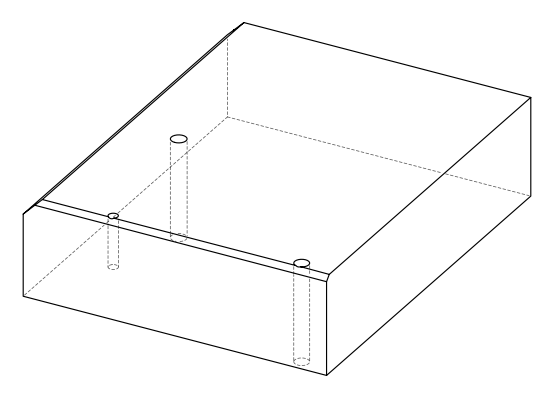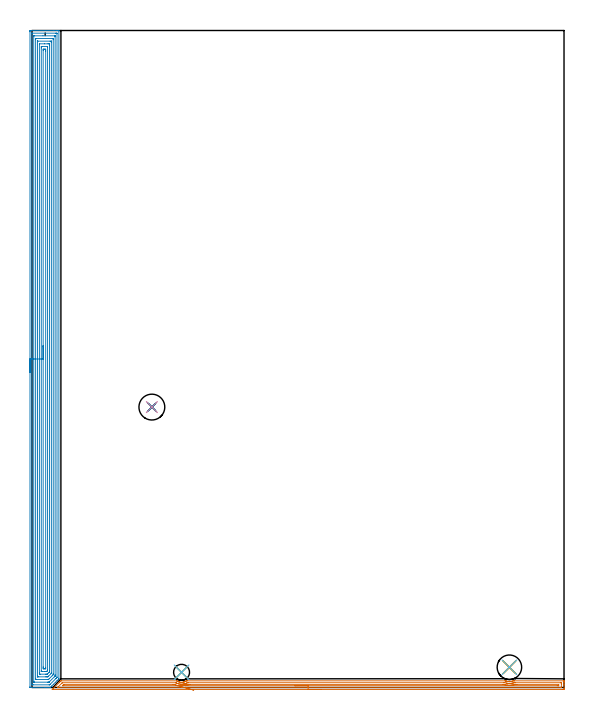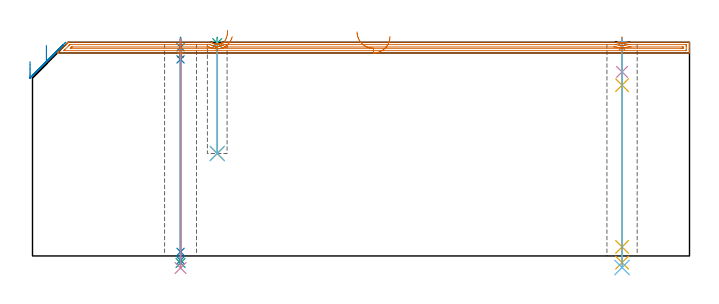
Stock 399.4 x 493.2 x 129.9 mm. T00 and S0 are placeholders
(PLAN: 14 operations, 10 tool changes, 45 min)
(1 SPOT_DRILL | STEP1HOLE | NXT0321_9005460120000 | 0.05 min | 182 mm3)
(2 SPOT_DRILL_1 | STEP1HOLE_1 | NXT0321_9005460120000 | 0.05 min | 182 mm3)
(3 SPOT_DRILL_2 | STEP1POCKET | NXT0321_9005460120000 | 0.03 min | 1 mm3)
(4 DRILL_BLIND_HOLE_INTO_CENTER | STEP1HOLE | UGT0301_373 | 0.08 min | 1844 mm3)
(5 GUN_DRILL_THROUGH_HOLE | STEP1HOLE | UGT0307_008 | 0.63 min | 10575 mm3)
(6 DRILL_TO_ENLARGE_THROUGH_HOLE | STEP1HOLE | UGT0301_253 | 0.56 min | 21859 mm3)
(7 DRILL_BLIND_HOLE_INTO_CENTER_1 | STEP1HOLE_1 | NXT0301_022 | 0.04 min | 94 mm3)
(8 GUN_DRILL_THROUGH_HOLE_1 | STEP1HOLE_1 | UGT0307_001 | 0.58 min | 2356 mm3)
(9 SPADE_DRILL_TO_ENLARGE_THROUGH_HOLE | STEP1HOLE_1 | UGT0306_003 | 0.55 min | 13237 mm3)
(10 DRILL_TO_ENLARGE_THROUGH_HOLE_1 | STEP1HOLE_1 | UGT0301_261 | 0.56 min | 22454 mm3)
(11 DRILL_BLIND_HOLE_INTO_CENTER_2 | STEP1POCKET | UGT0301_197 | 0.28 min | 3120 mm3)
(12 DRILL_TO_ENLARGE_BLIND_HOLE | STEP1POCKET | UGT0301_373 | 0.28 min | 4486 mm3)
(13 AREA_MILL | FG_CHAMFER_SURFACE | UGT0205_001 | 9.42 min | 8202 mm3)
(14 AREA_MILL_1 | FG_CHAMFER_SURFACE_1 | UGT0205_001 | 31.85 min | 115937 mm3)
(TOOL NXT0321_9005460120000 | NC Spot Drill, 142deg, 12mm, Carbide, Uncoated | D12 PA142 FL30 Z2)
(TOOL UGT0301_373 | Twist Drill Flat Bottom 12 mm | D12 PA180 FL101 Z2)
(TOOL UGT0307_008 | Gun Drill 11 mm | D11 PA130 FL24 Z1)
(TOOL UGT0301_253 | Twist Drill 18.4 mm | D18.4 PA118 FL135 Z2)
(TOOL NXT0301_022 | Carbide Drill 5.1mm [860.1-0510-015A1-MM 2214] | D5.1 PA140 FL28 Z2)
(TOOL UGT0307_001 | Gun Drill 5 mm | D5 PA130 FL24 Z1)
(TOOL UGT0306_003 | Spade Drill 12.5mm | D12.5 PA132 FL10 Z2)
(TOOL UGT0301_261 | Twist Drill 19.4 mm | D19.4 PA118 FL140 Z2)
(TOOL UGT0301_197 | Twist Drill 7.8 mm | D7.8 PA118 FL73 Z2)
(TOOL UGT0205_001 | Chamfer Mill 20 x 3 x 45 deg. | D20 FL50 Z2)
(OP 1 SPOT_DRILL)
G17 G21 G94 G90
T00 M6
G54
G17 G0 G90 X358.4 Y15.2 S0 M3
G43 Z139.9 H0
G94 G81 G98 Z126.9 F250. R132.9
G80
M5
M2
(OP 2 SPOT_DRILL_1)
G17 G21 G94 G90
T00 M6
G54
G17 G0 G90 X90. Y210.5 S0 M3
G43 Z139.9 H0
G94 G81 G98 Z126.9 F250. R132.9
G80
M5
M2
(OP 3 SPOT_DRILL_2)
G17 G21 G94 G90
T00 M6
G54
G17 G0 G90 X112.3 Y11.4 S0 M3
G43 Z139.9 H0
G94 G81 G98 Z129.379 F250. R132.9
G80
M5
M2
(OP 4 DRILL_BLIND_HOLE_INTO_CENTER)
G17 G21 G94 G90
T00 M6
G54
G17 G0 G90 X358.4 Y15.2 S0 M3
G43 Z139.9 H0
G94 G81 G98 Z111.9 F250. R131.9
G80
M5
M2
(OP 5 GUN_DRILL_THROUGH_HOLE)
G17 G21 G94 G90
T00 M6
G54
G17 G0 G90 X358.4 Y15.2 M8
G43 Z139.9 H0
Z123.63
S716 M3
G94 G1 Z103.835 F125. M26
G4 X.084
Z5.5 F250.
G4 X.084
Z-4.065 F125.
G4 X.084
M5
M9
G0 Z123.63
Z139.9
M2
(OP 6 DRILL_TO_ENLARGE_THROUGH_HOLE)
G17 G21 G94 G90
T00 M6
G54
G17 G0 G90 X358.4 Y15.2 S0 M3
G43 Z139.9 H0
G94 G73 G98 Z-7.028 F250. Q17.116 R131.9
G80
M5
M2
(OP 7 DRILL_BLIND_HOLE_INTO_CENTER_1)
G17 G21 G94 G90
T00 M6
G54
G17 G0 G90 X90. Y210.5 S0 M3
G43 Z139.9 H1
G94 G81 G98 Z122.25 F250. R131.9
G80
M5
M2
(OP 8 GUN_DRILL_THROUGH_HOLE_1)
G17 G21 G94 G90
T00 M6
G54
G17 G0 G90 X90. Y210.5 M8
G43 Z139.9 H0
Z127.816
S716 M3
G94 G1 Z119.494 F125. M26
G4 X.084
Z2.5 F250.
G4 X.084
Z-2.666 F125.
G4 X.084
M5
M9
G0 Z127.816
Z139.9
M2
(OP 9 SPADE_DRILL_TO_ENLARGE_THROUGH_HOLE)
G17 G21 G94 G90
T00 M6
G54
G17 G0 G90 X90. Y210.5 S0 M3
G43 Z139.9 H0
G94 G73 G98 Z-4.283 F250. Q12.198 R131.9
G80
M5
M2
(OP 10 DRILL_TO_ENLARGE_THROUGH_HOLE_1)
G17 G21 G94 G90
T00 M6
G54
G17 G0 G90 X90. Y210.5 S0 M3
G43 Z139.9 H0
G94 G73 G98 Z-7.328 F250. Q17.154 R131.9
G80
M5
M2
(OP 11 DRILL_BLIND_HOLE_INTO_CENTER_2)
G17 G21 G94 G90
T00 M6
G54
G17 G0 G90 X112.3 Y11.4 S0 M3
G43 Z139.9 H0
G94 G81 G98 Z62.3 F250. R131.9
G80
M5
M2
(OP 12 DRILL_TO_ENLARGE_BLIND_HOLE)
G17 G21 G94 G90
T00 M6
G54
G17 G0 G90 X112.3 Y11.4 S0 M3
G43 Z139.9 H0
G94 G73 G98 Z62.3 F250. Q11.267 R131.9
G80
M5
M2
(OP 13 AREA_MILL)
G17 G21 G94 G90
T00 M6
G54
G17 G0 G90 X217.3 Y-1.5 S1061 M3
G43 Z139.9 H0
Z133.4
G94 G1 X217.262 Z132.528 F250.
X217.148 Z131.664
X216.959 Z130.812
X216.697 Z129.98
X216.363 Z129.174
X215.96 Z128.4
X215.492 Z127.664
X214.96 Z126.972
X214.371 Z126.329
X213.728 Z125.74
X213.036 Z125.209
X212.3 Z124.74
X211.526 Z124.337
X210.72 Z124.003
X209.888 Z123.741
X209.036 Z123.552
X208.172 Z123.438
X207.3 Z123.4
X15.423
X15.214 Y-1.495 Z123.401
X15.213 Y-1.494 Z123.402
X15.214 Y-1.484 Z123.413
X15.686 Y-1.014 Z123.886
X16.074 Y-0.625 Z124.273
X20.823 Y4.125 Z129.022
X20.868 Y4.169 Z129.068
X21.077 Y4.377 Z129.276
X21.12 Y4.422 Z129.319
X21.44 Y4.74 Z129.64
X21.705 Y4.997 Z129.888
X22.059 Y5. Z129.9
X108.653
X108.747 Y4.995 Z129.891
X108.919 Y4.888 Z129.786
X108.933 Y4.879 Z129.777
X109.375 Y4.619 Z129.517
X109.827 Y4.386 Z129.285
X110.146 Y4.253 Z129.152
X110.439 Y4.147 Z129.045
X110.472 Y4.135 Z129.034
X110.721 Y4.066 Z128.964
X111.167 Y3.969 Z128.865
X111.332 Y3.945 Z128.838
X111.615 Y3.9 Z128.797
X111.959 Y3.873 Z128.77
X112.003 Y3.87 Z128.765
X112.062 Y3.865 Z128.762
X112.283 Y3.866 Z128.754
X112.51 Y3.863 Z128.759
X112.957 Y3.897 Z128.794
X113.117 Y3.921 Z128.815
X113.213 Y3.934 Z128.831
X113.404 Y3.961 Z128.859
X113.563 Y3.996 Z128.892
X113.719 Y4.028 Z128.927
X113.768 Y4.039 Z128.938
X114.01 Y4.104 Z129.002
X114.129 Y4.135 Z129.034
X114.298 Y4.195 Z129.094
X114.749 Y4.38 Z129.279
X114.902 Y4.456 Z129.352
X115.086 Y4.544 Z129.443
X115.192 Y4.595 Z129.495
X115.4 Y4.718 Z129.617
X115.616 Y4.846 Z129.745
X115.795 Y4.962 Z129.861
X115.848 Y4.993 Z129.893
X116.688 Y5. Z129.9
X355.051 Y4.999 Z129.899
X355.361 Y5.002 Z129.895
X355.415 Y4.99 Z129.883
X355.516 Y4.966 Z129.859
X355.745 Y4.899 Z129.796
X355.767 Y4.893 Z129.79
X355.94 Y4.846 Z129.743
X356.191 Y4.777 Z129.676
X356.64 Y4.677 Z129.576
X356.786 Y4.652 Z129.551
X357.086 Y4.601 Z129.5
X357.534 Y4.546 Z129.446
X357.735 Y4.533 Z129.431
X357.981 Y4.517 Z129.41
X358.072 Y4.516 Z129.406
X358.237 Y4.508
X358.254 Y4.507 Z129.405
X358.428 Y4.502 Z129.4
X358.621 Y4.509 Z129.406
X358.628 Y4.513 Z129.404
X358.629 Z129.403
X358.631 Y4.512
X358.875 Y4.519 Z129.418
X359.117 Y4.537 Z129.437
X359.322 Y4.553 Z129.453
X359.549 Y4.583 Z129.48
X359.77 Y4.61 Z129.51
X360.217 Y4.688 Z129.588
X360.345 Y4.718 Z129.617
X360.403 Y4.733 Z129.63
X360.665 Y4.792 Z129.691
X361.111 Y4.914 Z129.813
X361.386 Y4.989 Z129.887
X362.005 Y4.998 Z129.897
X362.148 Y4.999 Z129.899
X399.237 Y5. Z129.9
X399.39 Y4.997 Z129.888
X399.393 Y4.953 Z129.845
X399.4 Y4.578 Z129.477
Y4.181 Z129.081
Y3.531 Z128.426
Y2.315 Z127.212
Y1.753 Z126.647
Y-0.639 Z124.257
X399.398 Y-0.922 Z123.975
X399.393 Y-1.491 Z123.406
X399.364 Y-1.493 Z123.404
X398.791 Y-1.5 Z123.4
X207.3
Y-0.086 Z124.814
X19.38 Y-0.085 Z124.815
X19.326 Y-0.084 Z124.816
X19.217 Y-0.079 Z124.821
X19.092 Y-0.069 Z124.831
X19.126 Y-0.031 Z124.869
X19.25 Y0.099 Z124.999
X19.38 Y0.231 Z125.131
X19.695 Y0.546 Z125.446
X22.059 Y2.909 Z127.809
X22.371 Y3.219 Z128.119
X22.689 Y3.531 Z128.431
X22.74 Y3.578 Z128.478
X22.842 Y3.583 Z128.483
X22.897 Y3.585 Z128.485
X107.815
X107.925 Y3.582 Z128.482
X107.995 Y3.579 Z128.479
X108.025 Y3.565 Z128.465
X108.096 Y3.531 Z128.431
X108.653 Y3.249 Z128.149
X109.155 Y3.031 Z127.931
X109.546 Y2.887 Z127.787
X109.652 Y2.852 Z127.752
X109.996 Y2.755 Z127.655
X110.439 Y2.646 Z127.546
X110.466 Y2.641 Z127.541
X111.332 Y2.506 Z127.406
X111.481 Y2.491 Z127.391
X111.871 Y2.463 Z127.363
X112.224 Y2.454 Z127.354
X112.411
X112.761 Y2.466 Z127.366
X113.117 Y2.492 Z127.392
X113.254 Y2.504 Z127.404
X114.01 Y2.614 Z127.514
X114.032 Y2.618 Z127.518
X114.139 Y2.641 Z127.541
X114.816 Y2.814 Z127.714
X114.902 Y2.838 Z127.738
X115.411 Y3.024 Z127.924
X115.795 Y3.182 Z128.082
X116.032 Y3.295 Z128.195
X116.51 Y3.531 Z128.431
X116.596 Y3.572 Z128.472
X116.639 Y3.58 Z128.48
X116.688 Y3.582 Z128.482
X117.526 Y3.586 Z128.486
X117.581
X354.154 Y3.584 Z128.484
X355. Y3.577 Z128.477
X355.94 Y3.357 Z128.257
X356.16 Y3.311 Z128.211
X356.832 Y3.203 Z128.103
X357.207 Y3.158 Z128.058
X357.725 Y3.118 Z128.018
X358.157 Y3.1 Z128.
X358.618 Y3.099 Z127.999
X359.034 Y3.115 Z128.015
X359.511 Y3.152 Z128.052
X359.852 Y3.19 Z128.09
X360.403 Y3.271 Z128.171
X360.625 Y3.31 Z128.21
X361.296 Y3.453 Z128.353
X361.36 Y3.467 Z128.367
X361.623 Y3.531 Z128.431
X362.14 Y3.58 Z128.48
X362.189 Y3.582 Z128.482
X363.027 Y3.585 Z128.485
X363.081
X397.06
X397.169 Y3.583 Z128.483
X397.38 Y3.579 Z128.479
X397.39 Y3.531 Z128.431
X397.397 Y3.14 Z128.04
X397.399 Y2.641 Z127.541
X397.4 Y2.247 Z127.147
X397.399 Y0.467 Z125.367
X397.392 Y-0.031 Z124.869
X397.39 Y-0.073 Z124.827
X397.224 Y-0.081 Z124.819
X397.115 Y-0.084 Z124.816
X397.06 Y-0.085 Z124.815
X397.005 Y-0.086 Z124.814
X207.3
Y1.328 Z126.228
X114.902 Y1.329 Z126.229
X115.238 Y1.416 Z126.316
X115.386 Y1.456 Z126.356
X115.795 Y1.573 Z126.473
X116.292 Y1.75 Z126.65
X116.575 Y1.863 Z126.763
X116.688 Y1.91 Z126.81
X117.196 Y2.133 Z127.033
X117.267 Y2.164 Z127.064
X117.37 Y2.167 Z127.067
X117.581 Y2.169 Z127.069
X118.051 Y2.171 Z127.071
X118.473
X353.261 Y2.17 Z127.07
X353.734 Y2.169 Z127.069
X354.154 Y2.167 Z127.067
X354.633 Y2.163 Z127.063
X355.047 Y2.072 Z126.972
X355.374 Y2.001 Z126.901
X355.768 Y1.922 Z126.822
X355.94 Y1.894 Z126.794
X356.819 Y1.763 Z126.663
X356.832 Y1.762 Z126.662
X356.933 Y1.75 Z126.65
X357.725 Y1.697 Z126.597
X357.781 Y1.694 Z126.594
X358.423 Y1.683 Z126.583
X358.618 Y1.681 Z126.581
X358.686 Y1.682 Z126.582
X359.419 Y1.718 Z126.618
X359.511 Y1.723 Z126.623
X359.536 Y1.725 Z126.625
X359.841 Y1.75 Z126.65
X360.341 Y1.813 Z126.713
X360.403 Y1.822 Z126.722
X361.108 Y1.938 Z126.838
X361.296 Y1.974 Z126.874
X361.851 Y2.086 Z126.986
X362.189 Y2.155 Z127.055
X362.666 Y2.164 Z127.064
X363.081 Y2.168 Z127.068
X363.553 Y2.17 Z127.07
X363.974 Y2.171 Z127.071
X395.22
X395.36 Y2.169 Z127.069
X395.383 Y2.168 Z127.068
X395.388 Y2.166 Z127.066
X395.392 Y2.145 Z127.045
X395.397 Y2.05 Z126.95
X395.399 Y1.93 Z126.83
X395.4 Y1.75 Z126.65
X395.399 Y1.571 Z126.471
X395.393 Y1.391 Z126.291
X395.39 Y1.343 Z126.243
X395.375 Y1.335 Z126.235
X395.325 Y1.333 Z126.233
X395.22 Y1.331 Z126.231
X394.749 Y1.329 Z126.229
X394.327
X207.3 Y1.328 Z126.228
X206.428 Z126.267
X205.564 Z126.38
X204.712 Z126.569
X203.88 Z126.832
X203.074 Z127.165
X202.3 Z127.568
X201.564 Z128.037
X200.872 Z128.568
X200.229 Z129.157
X199.64 Z129.801
X199.108 Z130.493
X198.64 Z131.228
X198.237 Z132.002
X197.903 Z132.808
X197.641 Z133.64
X197.452 Z134.492
X197.338 Z135.357
X197.3 Z136.228
G0 Z139.9
X118.481 Y2.271
Z137.226
G1 X118.534 Y2.277 Z136.356
X118.511 Y2.275 Z135.483
X118.413 Y2.264 Z134.617
X118.239 Y2.246 Z133.762
X117.993 Y2.22 Z132.925
X117.675 Y2.186 Z132.114
X117.287 Y2.146 Z131.333
X116.834 Y2.098 Z130.589
X116.318 Y2.043 Z129.888
X115.743 Y1.983 Z129.235
X115.113 Y1.916 Z128.635
X114.434 Y1.845 Z128.092
X113.711 Y1.768 Z127.61
X112.948 Y1.688 Z127.194
X112.152 Y1.604 Z126.847
X111.33 Y1.517 Z126.57
X110.486 Y1.428 Z126.367
X109.628 Y1.338 Z126.238
X109.578 Y1.333 Z126.233
X109.546 Y1.331 Z126.231
X109.076 Y1.329 Z126.229
X108.862
X23.844
X23.424 Y1.331 Z126.231
X22.951 Y1.336 Z126.236
Y1.344 Z126.244
Y1.35 Z126.25
X23.349 Y1.75 Z126.65
X23.597 Y1.997 Z126.897
X23.681 Y2.079 Z126.979
X23.75 Y2.143 Z127.043
X23.771 Y2.16 Z127.06
X23.793 Y2.165 Z127.065
X23.844 Y2.167 Z127.067
X24.315 Y2.171 Z127.071
X105.975
X106.447 Y2.17 Z127.07
X106.868 Y2.166 Z127.066
X107.351 Y2.159 Z127.059
X107.761 Y1.977 Z126.877
X108.298 Y1.75 Z126.65
X108.556 Y1.653 Z126.553
X108.653 Y1.618 Z126.518
X108.852 Y1.552 Z126.452
X109.628 Y1.338 Z126.238
X110.447 Y1.108 Z126.047
X111.28 Y0.874 Z125.931
X112.119 Y0.638 Z125.891
X112.958 Y0.403 Z125.927
X113.791 Y0.169 Z126.039
X114.611 Y-0.062 Z126.226
X115.413 Y-0.287 Z126.487
X116.19 Y-0.505 Z126.819
X116.936 Y-0.714 Z127.22
X117.645 Y-0.914 Z127.687
X118.312 Y-1.101 Z128.216
X118.933 Y-1.275 Z128.804
X119.502 Y-1.435 Z129.446
X120.015 Y-1.579 Z130.137
X120.467 Y-1.706 Z130.872
X120.857 Y-1.816 Z131.644
X121.18 Y-1.907 Z132.45
X121.435 Y-1.978 Z133.281
G0 Z139.9
M5
M2
(OP 14 AREA_MILL_1)
G17 G21 G94 G90
T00 M6
G54
G17 G0 G90 X-1.5 Y236.6 S1061 M3
G43 Z139.9 H0
Z118.2
G94 G1 Y236.638 Z117.328 F250.
Y236.752 Z116.463
Y236.941 Z115.612
Y237.203 Z114.78
Y237.537 Z113.974
Y237.94 Z113.2
Y238.409 Z112.464
Y238.94 Z111.772
Y239.529 Z111.129
Y240.172 Z110.54
Y240.864 Z110.008
Y241.6 Z109.54
Y242.374 Z109.137
Y243.18 Z108.803
Y244.012 Z108.541
Y244.864 Z108.352
Y245.728 Z108.238
Y246.6 Z108.2
Y492.27
X-1.499 Y492.567 Z108.201
X-1.494 Y493.158 Z108.204
X-1.492 Y493.193 Z108.206
X-0.905 Y493.2 Z108.793
X16.298 Z125.994
X18.713 Z128.408
X19.454 Z129.154
X19.705 Z129.405
X20.14 Y493.193 Z129.832
X20.197 Y493.19 Z129.888
X20.2 Y493.014 Z129.9
Y6.894
Y6.505 Z129.884
X20.087 Y6.385 Z129.783
X18.805 Y5.105 Z128.505
X17.524 Y3.824 Z127.223
X16.122 Y2.422 Z125.821
X14.781 Y1.08 Z124.48
X13.809 Y0.109 Z123.506
X13.708 Y0.01 Z123.404
X13.438 Y0. Z123.138
X13.212 Z122.912
X12.471 Z122.166
X11.209 Z120.906
X9.796 Z119.491
X-1.166 Z108.532
X-1.492 Y0.01 Z108.206
X-1.499 Y0.335 Z108.199
Y0.349
X-1.5 Y246.6 Z108.2
X-0.086 Z109.614
X-0.085 Y490.924 Z109.615
X-0.082 Y491.07 Z109.618
X-0.079 Y491.165 Z109.621
X-0.073 Y491.192 Z109.627
X-0.065 Y491.193 Z109.635
X-0.013 Y491.196 Z109.687
X0.458 Y491.2 Z110.158
X17.821 Z127.521
X18.294 Y491.199 Z127.994
X18.713 Y491.192 Z128.413
X18.767 Y491.19 Z128.467
X18.779 Y490.996 Z128.479
X18.784 Y490.851 Z128.484
X18.785 Y490.778 Z128.485
Y7.788
X18.784 Y7.717 Z128.484
X18.78 Y7.643 Z128.48
X18.771 Y7.533 Z128.471
X18.713 Y7.47 Z128.413
X18.428 Y7.18 Z128.128
X18.144 Y6.894 Z127.844
X17.983 Y6.732 Z127.683
X13.672 Y2.422 Z123.372
X13.516 Y2.268 Z123.216
X13.363 Y2.121 Z123.063
X13.243 Y2.01 Z122.943
X13.127 Y2.006 Z122.827
X12.89 Y2.001 Z122.59
X0.879 Y2. Z110.579
X0.406 Y2.001 Z110.106
X-0.013 Y2.008 Z109.687
X-0.067 Y2.01 Z109.633
X-0.079 Y2.204 Z109.621
X-0.084 Y2.349 Z109.616
X-0.085 Y2.422 Z109.615
X-0.086 Y246.6 Z109.614
X1.328 Z111.028
X1.329 Y489.1 Z111.029
X1.33 Y489.155 Z111.03
X1.332 Y489.181 Z111.032
X1.334 Y489.188 Z111.034
X1.351 Y489.19 Z111.051
X1.562 Y489.199 Z111.262
X8.248 Y489.2 Z117.948
X16.93 Y489.199 Z126.63
X17.14 Y489.195 Z126.84
X17.279 Y489.19 Z126.979
X17.365 Y489.181 Z127.065
X17.367 Y489.136 Z127.067
X17.369 Y488.989 Z127.069
X17.371 Y488.546 Z127.071
Y9.577
X17.37 Y9.136 Z127.07
X17.366 Y8.683 Z127.066
X17.364 Y8.577 Z127.064
X17.296 Y8.503 Z126.996
X17.204 Y8.407 Z126.904
X16.93 Y8.129 Z126.63
X16.76 Y7.959 Z126.46
X13.01 Y4.211 Z122.71
X12.828 Y4.037 Z122.528
X12.801 Y4.012 Z122.501
X12.751 Y4.007 Z122.451
X12.679 Y4.002 Z122.379
X12.471 Y4. Z122.171
X11.789 Z121.489
X1.77 Y4.001 Z111.47
X1.56 Y4.005 Z111.26
X1.421 Y4.01 Z111.121
X1.335 Y4.019 Z111.035
X1.333 Y4.064 Z111.033
X1.331 Y4.211 Z111.031
X1.329 Y4.654 Z111.029
X1.328 Y246.6 Z111.028
X2.743 Z112.443
Y486.306
X2.746 Y487.116 Z112.446
X2.749 Y487.172 Z112.449
X2.752 Y487.19 Z112.452
X2.774 Y487.192 Z112.474
X2.885 Y487.197 Z112.585
X3.108 Y487.199 Z112.808
X15.592 Z125.292
X15.815 Y487.197 Z125.515
X15.925 Y487.192 Z125.625
X15.948 Y487.19 Z125.648
X15.951 Y487.175 Z125.651
X15.953 Y487.133 Z125.653
X15.957 Y486.387 Z125.657
Y486.306
Y10.472
X15.952 Y9.663 Z125.652
X15.95 Y9.622 Z125.65
X15.919 Y9.577 Z125.619
X15.535 Y9.187 Z125.235
X15.146 Y8.795 Z124.846
X12.857 Y6.506 Z122.557
X12.471 Y6.122 Z122.171
X12.408 Y6.063 Z122.108
X12.353 Y6.014 Z122.053
X12.248 Y6.01 Z121.948
X12.025 Y6.005 Z121.725
X11.579 Y6. Z121.279
X3.108 Y6.001 Z112.808
X2.885 Y6.003 Z112.585
X2.774 Y6.008 Z112.474
X2.752 Y6.01 Z112.452
X2.749 Y6.025 Z112.449
X2.747 Y6.067 Z112.447
X2.743 Y6.813 Z112.443
Y6.894
Y246.6
X4.157 Z113.857
Y484.806
X4.159 Y485.096 Z113.859
X4.162 Y485.178 Z113.862
X4.165 Y485.191 Z113.865
X4.17 Y485.194 Z113.87
X4.19 Y485.198 Z113.89
X4.275 Y485.199 Z113.975
X4.445 Y485.2 Z114.145
X13.574 Z123.274
X14.254 Y485.198 Z123.954
X14.469 Y485.196 Z124.169
X14.53 Y485.19 Z124.23
X14.536 Y485.173 Z124.236
X14.539 Y485.126 Z124.239
X14.542 Y484.517 Z124.242
X14.543 Y484.228 Z124.243
Y11.077
X14.541 Y10.774 Z124.241
X14.539 Y10.699 Z124.239
X14.536 Y10.664 Z124.236
X14.523 Y10.633 Z124.223
X14.372 Y10.472 Z124.072
X12.471 Y8.57 Z122.171
X12.077 Y8.183 Z121.777
X11.911 Y8.022 Z121.611
X11.579 Y8.009 Z121.279
X11.366 Y8.002 Z121.066
X10.688 Y8. Z120.388
X10.477 Z120.177
X5.126 Z114.826
X4.445 Y8.002 Z114.145
X4.231 Y8.004 Z113.931
X4.17 Y8.01 Z113.87
X4.164 Y8.027 Z113.864
X4.161 Y8.074 Z113.861
X4.158 Y8.683 Z113.858
X4.157 Y8.972 Z113.857
Y246.6
X5.571 Z115.271
Y482.728
X5.572 Y483.058 Z115.272
X5.574 Y483.14 Z115.274
X5.577 Y483.179 Z115.277
X5.58 Y483.19 Z115.28
X5.602 Y483.192 Z115.302
X5.76 Y483.198 Z115.46
X9.326 Y483.2 Z119.026
X12.001 Z121.701
X12.471 Y483.199 Z122.171
X12.896 Y483.197 Z122.596
X13.087 Y483.19 Z122.787
X13.122 Y483.18 Z122.822
X13.124 Y483.113 Z122.824
X13.127 Y482.964 Z122.827
X13.128 Y482.728 Z122.828
X13.129 Y482.068 Z122.829
X13.128 Y12.261 Z122.828
X13.127 Y11.931 Z122.827
X13.124 Y11.766 Z122.824
X13.122 Y11.688 Z122.822
X13.085 Y11.645 Z122.785
X12.817 Y11.366 Z122.517
X11.924 Y10.472 Z121.624
X11.751 Y10.3 Z121.451
X11.579 Y10.133 Z121.279
X11.467 Y10.027 Z121.167
X11.368 Y10.01 Z121.068
X11.155 Y10.003 Z120.855
X10.688 Y10.001 Z120.388
X10.266 Y10. Z119.966
X6.229 Y10.001 Z115.929
X5.804 Y10.003 Z115.504
X5.613 Y10.01 Z115.313
X5.578 Y10.02 Z115.278
X5.576 Y10.087 Z115.276
X5.573 Y10.236 Z115.273
X5.572 Y10.472 Z115.272
X5.571 Y11.132 Z115.271
Y246.6
X6.985 Z116.685
Y480.181
X6.989 Y480.939 Z116.689
X6.991 Y481.069 Z116.691
X6.997 Y481.19 Z116.697
X7.121 Y481.192 Z116.821
X7.753 Y481.199 Z117.453
X11.579 Z121.279
X11.666 Y481.196 Z121.366
X11.696 Y481.193 Z121.396
X11.708 Y481.19 Z121.408
X11.71 Y481.165 Z121.41
X11.713 Y481.075 Z121.413
X11.714 Y480.939 Z121.414
X11.715 Y480.804 Z121.415
X11.714 Y13.019 Z121.414
X11.713 Y12.883 Z121.413
X11.711 Y12.793 Z121.411
X11.708 Y12.725 Z121.408
X11.69 Y12.699 Z121.39
X11.579 Y12.581 Z121.279
X11.421 Y12.419 Z121.121
X11.262 Y12.261 Z120.962
X11.068 Y12.074 Z120.768
X11.014 Y12.023 Z120.714
X10.939 Y12.008 Z120.639
X10.688 Y12.005 Z120.388
X10.055 Y12. Z119.755
X9.796 Z119.496
X7.38 Z117.08
X7.121 Y12.001 Z116.821
X7.034 Y12.004 Z116.734
X7.004 Y12.007 Z116.704
X6.992 Y12.01 Z116.692
X6.99 Y12.035 Z116.69
X6.987 Y12.125 Z116.687
X6.986 Y12.261 Z116.686
X6.985 Y12.396 Z116.685
Y246.6
X8.399 Z118.099
X8.4 Y478.256 Z118.1
X8.402 Y478.76 Z118.102
X8.406 Y479.151 Z118.106
X8.857 Y479.198 Z118.557
X8.904 Y479.199 Z118.604
X9.747 Z119.447
X9.796 Y479.196 Z119.496
X10.293 Y479.151 Z119.993
X10.299 Y478.646 Z119.999
X10.3 Y478.256 Z120.
Y477.75
Y14.944
X10.298 Y14.44 Z119.998
X10.293 Y14.049 Z119.993
X9.843 Y14.002 Z119.543
X9.796 Y14.001 Z119.496
X8.952 Z118.652
X8.904 Y14.004 Z118.604
X8.407 Y14.049 Z118.107
X8.401 Y14.554 Z118.101
X8.4 Y14.944 Z118.1
Y15.45
X8.399 Y246.6 Z118.099
Y247.472 Z118.138
Y248.337 Z118.251
Y249.188 Z118.44
Y250.02 Z118.703
Y250.826 Z119.036
Y251.6 Z119.439
Y252.336 Z119.908
Y253.028 Z120.439
Y253.671 Z121.028
Y254.26 Z121.672
Y254.792 Z122.364
Y255.26 Z123.099
Y255.663 Z123.873
Y255.997 Z124.679
Y256.259 Z125.511
Y256.448 Z126.363
Y256.562 Z127.228
Y256.6 Z128.099
G0 Z139.9
M5
M2
